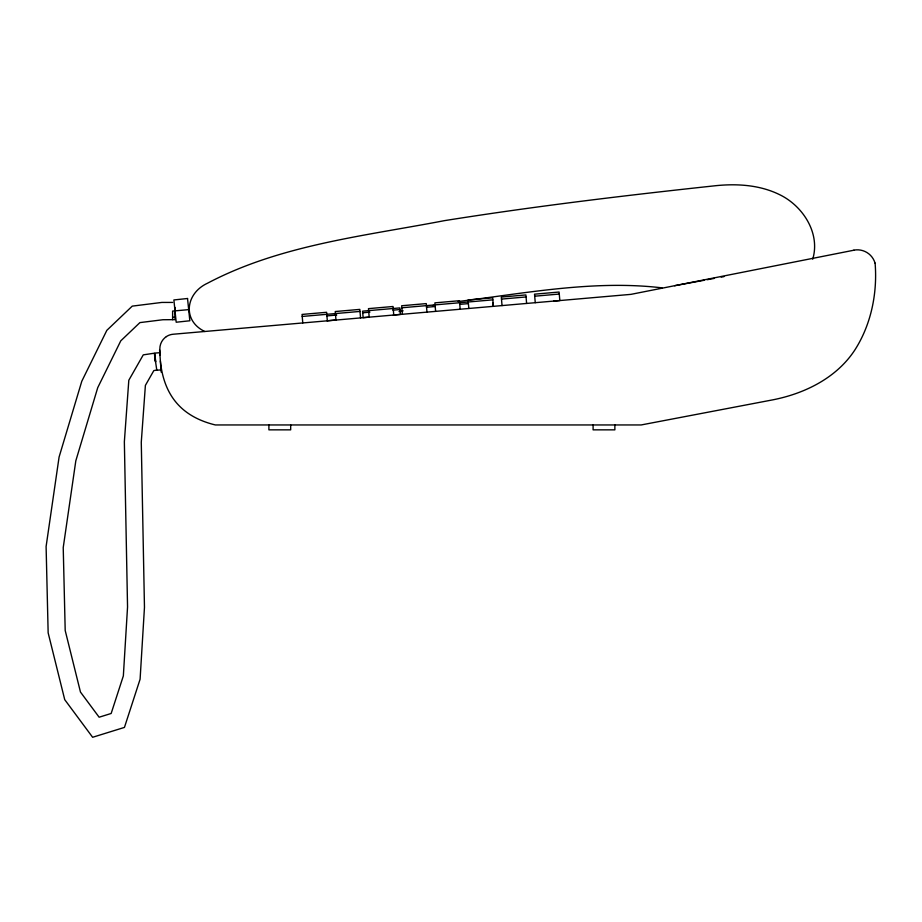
<?xml version="1.0" encoding="UTF-8"?>
<svg xmlns="http://www.w3.org/2000/svg" width="922" height="922" viewBox="0 0 922 922"><rect width="100%" height="100%" fill="white"/><g stroke="black" fill="none" stroke-linecap="round" stroke-linejoin="round"><path stroke-width="1.38" d="M204.765 331.494C182.141 320.706 185.334 293.415 207.565 283.192C280.415 244.756 364.513 236.044 444.312 220.669C534.622 206.274 625.439 195.406 716.348 185.633C737.577 183.559 759.786 185.011 779.217 194.473C802.636 205.548 820.615 233.001 812.72 259.186M166.375 336.599L164.934 337.694A14.775 14.775 0 0 0 159.829 348.896L159.955 355.051M853.899 250.208L630.948 294.36L553.661 301.091M399.03 311.601L403.133 310.841M674.57 285.716L704.373 280.23M707.174 279.712L714.181 278.421M721.188 277.13L723.989 276.612M432.545 305.631L435.368 305.147M458.165 301.517C525.517 293.219 594.01 279.804 661.938 287.848M188.687 309.631L172.61 311.083L172.61 319.669L162.906 319.738L139.902 322.608L120.782 340.829L97.732 387.666L75.811 460.839L63.226 547.587L65.197 630.498L80.468 692.053L99.127 717.212L111.159 713.478L123.352 675.884L127.547 606.976L124.355 441.765L128.815 380.244L143.267 354.866L154.308 353.207L155.576 362.023L154.942 353.068L159.771 352.723M302.22 316.453L359.995 311.429M401.854 307.775L492.844 299.846M501.487 299.097L526.059 296.953M534.702 296.204L559.274 294.06M326.653 315.923L336.703 315.047M362.726 312.788L369.906 312.155M392.853 310.161L400.033 309.538M426.483 307.268L435.092 306.519M459.686 304.375L468.295 303.626M327.068 320.798L335.677 320.049M368.881 317.156L363.141 317.652L362.588 311.163L399.894 307.913L400.448 314.402L393.268 315.024M156.152 370.264L160.981 369.918M172.61 302.428L161.857 302.428L132.249 306.127L106.837 330.341L81.793 381.235L59.089 457.035L46.1 546.527L48.151 632.838L64.724 699.66L92.626 737.277L124.447 727.412L140.098 679.203L144.466 607.356L141.273 442.237L145.388 385.396L153.836 370.575L156.786 370.125L155.541 361.62M172.61 317.249L175.03 317.249M172.61 319.669L175.03 319.669L175.03 307.441M875.105 263.127C877.548 293.173 871.117 324.959 854.521 350.487C835.701 378.861 802.958 394.374 770.308 400.321L641.159 424.95L215.356 424.95C203.75 422.161 192.468 417.343 183.282 409.599A59.308 59.308 0 0 1 173.705 399.307C165.591 388.162 161.684 374.539 160.37 360.963M155 357.99L155.392 360.721M535.256 302.693L534.53 294.176L559.101 292.032L559.827 300.549L173.106 334.248A14.429 14.429 0 0 0 166.375 336.599M526.612 303.442L525.886 294.925L501.314 297.068L502.041 305.585M493.397 306.335L492.671 297.818L468.099 299.961L468.825 308.478M492.786 302.716L493.097 306.369M460.182 309.239L459.456 300.71L434.896 302.854L435.622 311.371M426.967 312.132L426.252 303.603L401.681 305.747L402.407 314.264M393.763 315.024L393.037 306.496L368.466 308.64L369.192 317.156M360.548 317.917L359.822 309.389L335.251 311.532L335.977 320.049M327.333 320.81L326.607 312.293L302.047 314.425L302.773 322.942M159.587 349.83L161.154 372.096M155.265 357.724L155.518 361.309M614.87 424.95L614.87 429.848L593.1 429.848L593.1 424.95M290.684 424.95L290.684 429.848L268.901 429.848L268.901 424.95M853.887 250.15A18.452 18.452 0 0 1 875.059 263.139M187.535 298.498L173.878 299.95L176.194 322.227L189.84 320.775L187.535 298.498"/></g></svg>
